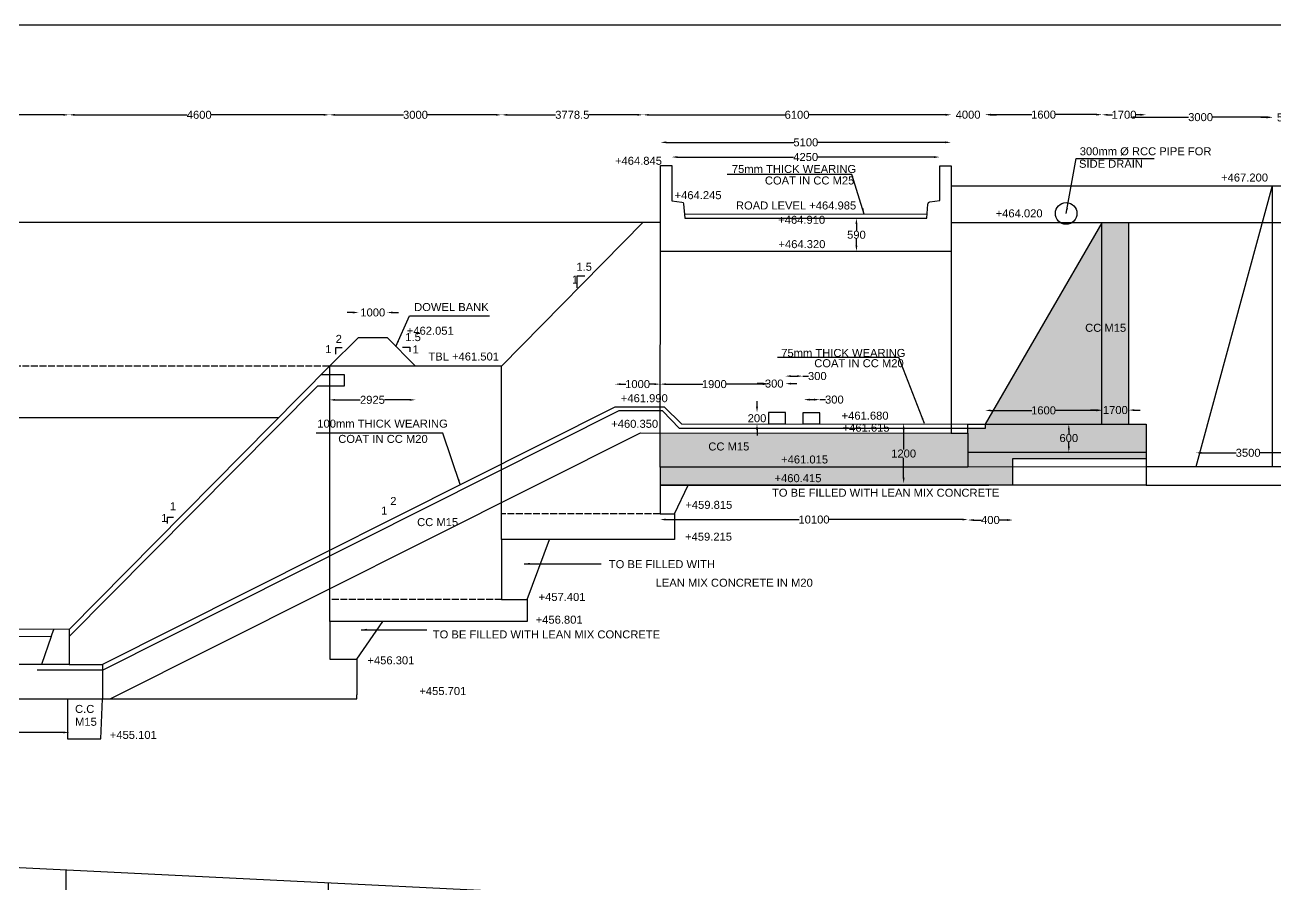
# Model space of a CAD drawing. Header units: inches. Extents: x 43882 to 50635, y 3 to 4549.
# Drawn here: x 46098 to 48285, y 3009 to 4513 of the extents above; entities that cross this region are included whole.
import ezdxf

# ---------------------------------------------------------------- set-up
doc = ezdxf.new("R2010")
doc.units = ezdxf.units.IN
doc.header["$MEASUREMENT"] = 0
doc.linetypes.add('ACAD_ISO02W100', pattern=[15, 12, -3])
for name, color, linetype in [('DIMENSIONS', 255, 'Continuous'), ('REF', 7, 'Continuous'), ('TEXT', 1, 'Continuous')]:
    doc.layers.add(name, color=color, linetype=linetype)
doc.styles.get("Standard").update_dxf_attribs({"font": 'arial.ttf', "height": 14})
doc.dimstyles.get("Standard").update_dxf_attribs({"dimtxt": 14, "dimasz": 10, "dimexe": 0.18, "dimexo": 0.0625, "dimgap": 0.09, "dimtad": 0, "dimtih": 1, "dimtoh": 1, "dimdec": 4, "dimzin": 0, "dimdsep": 46, "dimtxsty": 'Standard', "dimcen": 0.09, "dimse1": 1, "dimse2": 1, "dimadec": 0, "dimazin": 0, "dimtfac": 1, "dimtdec": 4, "dimtofl": 0, "dimtmove": 0, "dimatfit": 3, "dimfxl": 1, "dimtolj": 1, "dimtzin": 0, "dimarcsym": 0})
pattern_1 = [(50, (0, 0), (17.9315046, -1.5688034), [1.875, -20.625]), (355, (0, 0), (-3.468783, 18.804803), [1.5, -16.5]), (100.4514, (1.494, -0.13), (14.4627345, 17.2359886), [1.593505, -17.528553]), (46.1842, (0, 5), (26.681026, -4.137975), [2.8125, -30.9375]), (96.6356, (2.223, 4.655), (23.366568, 24.352947), [2.390257, -26.292825]), (351.1842, (0, 5), (23.366549, 24.352965), [2.25, -24.75]), (21, (2.5, 3.75), (14.9226763, -10.0654723), [1.875, -20.625]), (326, (2.5, 3.75), (6.082883, 18.128751), [1.5, -16.5]), (71.4514, (3.744, 2.911), (21.005566, 8.0632624), [1.593505, -17.528553]), (37.5, (0, 0), (0.3039964, 8.32234635), [0, -16.3, 0, -16.75, 0, -16.5625]), (7.5, (0, 0), (6.5767384, 9.8602928), [0, -9.55, 0, -15.925, 0, -6.3125]), (327.5, (-5.575, 0), (13.3455609, -0.5638718), [0, -6.25, 0, -19.5, 0, -25.875]), (317.5, (-8.075, 0), (14.5796542, 2.5026246), [0, -8.125, 0, -12.95, 0, -18.375])]

# ---------------------------------------------------------------- blocks, each defined once
blk = doc.blocks.new('*D99')
at = {"layer": 'Defpoints', "color": 0, "transparency": 16777216}
for p in [(46175.2, 4355.5), (44726.9, 3456.9), (46175.2, 3424.2)]:
    blk.add_point(p, dxfattribs=at)
at = {"layer": 'DIMENSIONS', "color": 0, "lineweight": -2, "transparency": 16777216}
for p, q in [((44736.9, 4355.5), (45425.3, 4355.5)), ((46165.2, 4355.5), (45476.8, 4355.5))]:
    blk.add_line(p, q, dxfattribs=at)
at = {"layer": 'DIMENSIONS', "color": 0, "transparency": 16777216}
for points in [[(44736.9, 4357.1), (44736.9, 4353.8), (44726.9, 4355.5)], [(46165.2, 4357.1), (46165.2, 4353.8), (46175.2, 4355.5)]]:
    blk.add_solid(points, dxfattribs=at)
at = {"layer": 'DIMENSIONS', "color": 0, "transparency": 16777216, "insert": (45451.1, 4355.5), "char_height": 14, "attachment_point": 5}
blk.add_mtext('\\A1;15000', dxfattribs=at)
blk = doc.blocks.new('*D100')
at = {"layer": 'Defpoints', "color": 0, "transparency": 16777216}
for p in [(46630.7, 4355.5), (46630.7, 3915.7), (46175.2, 3454.8)]:
    blk.add_point(p, dxfattribs=at)
at = {"layer": 'DIMENSIONS', "color": 0, "lineweight": -2, "transparency": 16777216}
for p, q in [((46185.2, 4355.5), (46381.7, 4355.5)), ((46620.7, 4355.5), (46424.2, 4355.5))]:
    blk.add_line(p, q, dxfattribs=at)
at = {"layer": 'DIMENSIONS', "color": 0, "transparency": 16777216}
for points in [[(46185.2, 4357.1), (46185.2, 4353.8), (46175.2, 4355.5)], [(46620.7, 4357.1), (46620.7, 4353.8), (46630.7, 4355.5)]]:
    blk.add_solid(points, dxfattribs=at)
at = {"layer": 'DIMENSIONS', "color": 0, "transparency": 16777216, "insert": (46403, 4355.5), "char_height": 14, "attachment_point": 5}
blk.add_mtext('\\A1;4600', dxfattribs=at)
blk = doc.blocks.new('*D101')
at = {"layer": 'Defpoints', "color": 0, "transparency": 16777216}
for p in [(46931.9, 4355.5), (46630.7, 3915.7), (46931.9, 3915.7)]:
    blk.add_point(p, dxfattribs=at)
at = {"layer": 'DIMENSIONS', "color": 0, "lineweight": -2, "transparency": 16777216}
for p, q in [((46640.7, 4355.5), (46760.3, 4355.5)), ((46921.9, 4355.5), (46802.3, 4355.5))]:
    blk.add_line(p, q, dxfattribs=at)
at = {"layer": 'DIMENSIONS', "color": 0, "transparency": 16777216}
for points in [[(46640.7, 4357.1), (46640.7, 4353.8), (46630.7, 4355.5)], [(46921.9, 4357.1), (46921.9, 4353.8), (46931.9, 4355.5)]]:
    blk.add_solid(points, dxfattribs=at)
at = {"layer": 'DIMENSIONS', "color": 0, "transparency": 16777216, "insert": (46781.3, 4355.5), "char_height": 14, "attachment_point": 5}
blk.add_mtext('\\A1;3000', dxfattribs=at)
blk = doc.blocks.new('*D102')
at = {"layer": 'Defpoints', "color": 0, "transparency": 16777216}
for p in [(47179.3, 4355.5), (47179.3, 4167.6), (46931.9, 3915.7)]:
    blk.add_point(p, dxfattribs=at)
at = {"layer": 'DIMENSIONS', "color": 0, "lineweight": -2, "transparency": 16777216}
for p, q in [((46941.9, 4355.5), (47026.4, 4355.5)), ((47169.3, 4355.5), (47084.8, 4355.5))]:
    blk.add_line(p, q, dxfattribs=at)
at = {"layer": 'DIMENSIONS', "color": 0, "transparency": 16777216}
for points in [[(46941.9, 4357.1), (46941.9, 4353.8), (46931.9, 4355.5)], [(47169.3, 4357.1), (47169.3, 4353.8), (47179.3, 4355.5)]]:
    blk.add_solid(points, dxfattribs=at)
at = {"layer": 'DIMENSIONS', "color": 0, "transparency": 16777216, "insert": (47055.6, 4355.5), "char_height": 14, "attachment_point": 5}
blk.add_mtext('\\A1;3778.5', dxfattribs=at)
blk = doc.blocks.new('*D103')
at = {"layer": 'Defpoints', "color": 0, "transparency": 16777216}
for p in [(47718.1, 4355.5), (47179.3, 4167.6), (47718.1, 4167.6)]:
    blk.add_point(p, dxfattribs=at)
at = {"layer": 'DIMENSIONS', "color": 0, "lineweight": -2, "transparency": 16777216}
for p, q in [((47189.3, 4355.5), (47427.7, 4355.5)), ((47708.1, 4355.5), (47469.7, 4355.5))]:
    blk.add_line(p, q, dxfattribs=at)
at = {"layer": 'DIMENSIONS', "color": 0, "transparency": 16777216}
for points in [[(47189.3, 4357.1), (47189.3, 4353.8), (47179.3, 4355.5)], [(47708.1, 4357.1), (47708.1, 4353.8), (47718.1, 4355.5)]]:
    blk.add_solid(points, dxfattribs=at)
at = {"layer": 'DIMENSIONS', "color": 0, "transparency": 16777216, "insert": (47448.7, 4355.5), "char_height": 14, "attachment_point": 5}
blk.add_mtext('\\A1;6100', dxfattribs=at)
blk = doc.blocks.new('*D104')
at = {"layer": 'Defpoints', "color": 0, "transparency": 16777216}
for p in [(47718.1, 4307.3), (47210, 4267.1), (47718.1, 4252.2)]:
    blk.add_point(p, dxfattribs=at)
at = {"layer": 'DIMENSIONS', "color": 0, "lineweight": -2, "transparency": 16777216}
for p, q in [((47220, 4307.3), (47443.1, 4307.3)), ((47708.1, 4307.3), (47485, 4307.3))]:
    blk.add_line(p, q, dxfattribs=at)
at = {"layer": 'DIMENSIONS', "color": 0, "transparency": 16777216}
for points in [[(47220, 4309), (47220, 4305.7), (47210, 4307.3)], [(47708.1, 4309), (47708.1, 4305.7), (47718.1, 4307.3)]]:
    blk.add_solid(points, dxfattribs=at)
at = {"layer": 'DIMENSIONS', "color": 0, "transparency": 16777216, "insert": (47464.1, 4307.3), "char_height": 14, "attachment_point": 5}
blk.add_mtext('\\A1;5100', dxfattribs=at)
blk = doc.blocks.new('*D105')
at = {"layer": 'Defpoints', "color": 0, "transparency": 16777216}
for p in [(47698.3, 4281.6), (47229.5, 4236), (47698.3, 4235.8)]:
    blk.add_point(p, dxfattribs=at)
at = {"layer": 'DIMENSIONS', "color": 0, "lineweight": -2, "transparency": 16777216}
for p, q in [((47239.5, 4281.6), (47442.6, 4281.6)), ((47688.3, 4281.6), (47485.1, 4281.6))]:
    blk.add_line(p, q, dxfattribs=at)
at = {"layer": 'DIMENSIONS', "color": 0, "transparency": 16777216}
for points in [[(47239.5, 4283.3), (47239.5, 4279.9), (47229.5, 4281.6)], [(47688.3, 4283.3), (47688.3, 4279.9), (47698.3, 4281.6)]]:
    blk.add_solid(points, dxfattribs=at)
at = {"layer": 'DIMENSIONS', "color": 0, "transparency": 16777216, "insert": (47463.9, 4281.6), "char_height": 14, "attachment_point": 5}
blk.add_mtext('\\A1;4250', dxfattribs=at)
blk = doc.blocks.new('*D106')
at = {"layer": 'Defpoints', "color": 0, "transparency": 16777216}
for p in [(47209.3, 3884.2), (47130.3, 3844.7), (47209.3, 3844.5)]:
    blk.add_point(p, dxfattribs=at)
at = {"layer": 'DIMENSIONS', "color": 0, "lineweight": -2, "transparency": 16777216}
for p, q in [((47140.3, 3884.2), (47149.5, 3884.2)), ((47199.3, 3884.2), (47190.1, 3884.2))]:
    blk.add_line(p, q, dxfattribs=at)
at = {"layer": 'DIMENSIONS', "color": 0, "transparency": 16777216}
for points in [[(47140.3, 3885.8), (47140.3, 3882.5), (47130.3, 3884.2)], [(47199.3, 3885.8), (47199.3, 3882.5), (47209.3, 3884.2)]]:
    blk.add_solid(points, dxfattribs=at)
at = {"layer": 'DIMENSIONS', "color": 0, "transparency": 16777216, "insert": (47169.8, 3884.2), "char_height": 14, "attachment_point": 5}
blk.add_mtext('\\A1;1000', dxfattribs=at)
blk = doc.blocks.new('*D107')
at = {"layer": 'Defpoints', "color": 0, "transparency": 16777216}
for p in [(47398.8, 3884.2), (47209.3, 3844.7), (47398.8, 3834.6)]:
    blk.add_point(p, dxfattribs=at)
at = {"layer": 'DIMENSIONS', "color": 0, "lineweight": -2, "transparency": 16777216}
for p, q in [((47219.3, 3884.2), (47283.7, 3884.2)), ((47388.8, 3884.2), (47324.3, 3884.2))]:
    blk.add_line(p, q, dxfattribs=at)
at = {"layer": 'DIMENSIONS', "color": 0, "transparency": 16777216}
for points in [[(47219.3, 3885.8), (47219.3, 3882.5), (47209.3, 3884.2)], [(47388.8, 3885.8), (47388.8, 3882.5), (47398.8, 3884.2)]]:
    blk.add_solid(points, dxfattribs=at)
at = {"layer": 'DIMENSIONS', "color": 0, "transparency": 16777216, "insert": (47304, 3884.2), "char_height": 14, "attachment_point": 5}
blk.add_mtext('\\A1;1900', dxfattribs=at)
blk = doc.blocks.new('*D108')
at = {"layer": 'Defpoints', "color": 0, "transparency": 16777216}
for p in [(47428.2, 3885.1), (47398.8, 3834.6), (47428.2, 3834.6)]:
    blk.add_point(p, dxfattribs=at)
at = {"layer": 'DIMENSIONS', "color": 0, "lineweight": -2, "transparency": 16777216}
for p, q in [((47388.8, 3885.1), (47378.8, 3885.1)), ((47438.2, 3885.1), (47448.2, 3885.1))]:
    blk.add_line(p, q, dxfattribs=at)
at = {"layer": 'DIMENSIONS', "color": 0, "transparency": 16777216}
for points in [[(47388.8, 3886.7), (47388.8, 3883.4), (47398.8, 3885.1)], [(47438.2, 3886.7), (47438.2, 3883.4), (47428.2, 3885.1)]]:
    blk.add_solid(points, dxfattribs=at)
at = {"layer": 'DIMENSIONS', "color": 0, "transparency": 16777216, "insert": (47408.8, 3885.1), "char_height": 14, "attachment_point": 5}
blk.add_mtext('\\A1;300', dxfattribs=at)
blk = doc.blocks.new('*D109')
at = {"layer": 'Defpoints', "color": 0, "transparency": 16777216}
for p in [(47458.7, 3898.3), (47428.2, 3834.6), (47458.7, 3834.6)]:
    blk.add_point(p, dxfattribs=at)
at = {"layer": 'DIMENSIONS', "color": 0, "lineweight": -2, "transparency": 16777216}
for p, q in [((47438.2, 3898.3), (47448.7, 3898.3)), ((47458.7, 3898.3), (47468.7, 3898.3))]:
    blk.add_line(p, q, dxfattribs=at)
at = {"layer": 'DIMENSIONS', "color": 0, "transparency": 16777216}
for points in [[(47438.2, 3899.9), (47438.2, 3896.6), (47428.2, 3898.3)], [(47448.7, 3899.9), (47448.7, 3896.6), (47458.7, 3898.3)]]:
    blk.add_solid(points, dxfattribs=at)
at = {"layer": 'DIMENSIONS', "color": 0, "transparency": 16777216, "insert": (47484.2, 3898.3), "char_height": 14, "attachment_point": 5}
blk.add_mtext('\\A1;300', dxfattribs=at)
blk = doc.blocks.new('*D110')
at = {"layer": 'Defpoints', "color": 0, "transparency": 16777216}
for p in [(47488.5, 3857.1), (47460.7, 3834.3), (47488.5, 3834.3)]:
    blk.add_point(p, dxfattribs=at)
at = {"layer": 'DIMENSIONS', "color": 0, "lineweight": -2, "transparency": 16777216}
for p, q in [((47470.7, 3857.1), (47478.5, 3857.1)), ((47488.5, 3857.1), (47498.5, 3857.1))]:
    blk.add_line(p, q, dxfattribs=at)
at = {"layer": 'DIMENSIONS', "color": 0, "transparency": 16777216}
for points in [[(47470.7, 3858.8), (47470.7, 3855.4), (47460.7, 3857.1)], [(47478.5, 3858.8), (47478.5, 3855.4), (47488.5, 3857.1)]]:
    blk.add_solid(points, dxfattribs=at)
at = {"layer": 'DIMENSIONS', "color": 0, "transparency": 16777216, "insert": (47514, 3857.1), "char_height": 14, "attachment_point": 5}
blk.add_mtext('\\A1;300', dxfattribs=at)
blk = doc.blocks.new('*D111')
at = {"layer": 'Defpoints', "color": 0, "transparency": 16777216}
for p in [(47408.5, 3834.6), (47378.7, 3814.5), (47408.5, 3814.5)]:
    blk.add_point(p, dxfattribs=at)
at = {"layer": 'DIMENSIONS', "color": 0, "lineweight": -2, "transparency": 16777216}
for p, q in [((47378.7, 3844.6), (47378.7, 3854.6)), ((47378.7, 3804.5), (47378.7, 3794.5))]:
    blk.add_line(p, q, dxfattribs=at)
at = {"layer": 'DIMENSIONS', "color": 0, "transparency": 16777216}
for points in [[(47377, 3844.6), (47380.4, 3844.6), (47378.7, 3834.6)], [(47377, 3804.5), (47380.4, 3804.5), (47378.7, 3814.5)]]:
    blk.add_solid(points, dxfattribs=at)
at = {"layer": 'DIMENSIONS', "color": 0, "transparency": 16777216, "insert": (47378.7, 3824.5), "char_height": 14, "attachment_point": 5}
blk.add_mtext('\\A1;200', dxfattribs=at)
blk = doc.blocks.new('*D112')
at = {"layer": 'Defpoints', "color": 0, "transparency": 16777216}
for p in [(47924.1, 3814.3), (47924.1, 3765.3), (47924.1, 3765.3)]:
    blk.add_point(p, dxfattribs=at)
at = {"layer": 'DIMENSIONS', "color": 0, "lineweight": -2, "transparency": 16777216}
for p, q in [((47924.1, 3804.3), (47924.1, 3797)), ((47924.1, 3775.3), (47924.1, 3782.5))]:
    blk.add_line(p, q, dxfattribs=at)
at = {"layer": 'DIMENSIONS', "color": 0, "transparency": 16777216}
for points in [[(47922.4, 3804.3), (47925.8, 3804.3), (47924.1, 3814.3)], [(47922.4, 3775.3), (47925.8, 3775.3), (47924.1, 3765.3)]]:
    blk.add_solid(points, dxfattribs=at)
at = {"layer": 'DIMENSIONS', "color": 0, "transparency": 16777216, "insert": (47924.1, 3789.8), "char_height": 14, "attachment_point": 5}
blk.add_mtext('\\A1;600', dxfattribs=at)
blk = doc.blocks.new('*D113')
at = {"layer": 'Defpoints', "color": 0, "transparency": 16777216}
for p in [(47982.1, 3838.2), (47777.7, 3814.3), (47982.1, 3814.3)]:
    blk.add_point(p, dxfattribs=at)
at = {"layer": 'DIMENSIONS', "color": 0, "lineweight": -2, "transparency": 16777216}
for p, q in [((47787.7, 3838.2), (47859.6, 3838.2)), ((47972.1, 3838.2), (47900.2, 3838.2))]:
    blk.add_line(p, q, dxfattribs=at)
at = {"layer": 'DIMENSIONS', "color": 0, "transparency": 16777216}
for points in [[(47787.7, 3839.9), (47787.7, 3836.6), (47777.7, 3838.2)], [(47972.1, 3839.9), (47972.1, 3836.6), (47982.1, 3838.2)]]:
    blk.add_solid(points, dxfattribs=at)
at = {"layer": 'DIMENSIONS', "color": 0, "transparency": 16777216, "insert": (47879.9, 3838.2), "char_height": 14, "attachment_point": 5}
blk.add_mtext('\\A1;1600', dxfattribs=at)
blk = doc.blocks.new('*D114')
at = {"layer": 'Defpoints', "color": 0, "transparency": 16777216}
for p in [(48029, 3838.8), (47982.1, 3814.3), (48029, 3814.3)]:
    blk.add_point(p, dxfattribs=at)
at = {"layer": 'DIMENSIONS', "color": 0, "lineweight": -2, "transparency": 16777216}
for p, q in [((47972.1, 3838.8), (47962.1, 3838.8)), ((48039, 3838.8), (48049, 3838.8))]:
    blk.add_line(p, q, dxfattribs=at)
at = {"layer": 'DIMENSIONS', "color": 0, "transparency": 16777216}
for points in [[(47972.1, 3840.4), (47972.1, 3837.1), (47982.1, 3838.8)], [(48039, 3840.4), (48039, 3837.1), (48029, 3838.8)]]:
    blk.add_solid(points, dxfattribs=at)
at = {"layer": 'DIMENSIONS', "color": 0, "transparency": 16777216, "insert": (48005.5, 3838.8), "char_height": 14, "attachment_point": 5}
blk.add_mtext('\\A1;1700', dxfattribs=at)
blk = doc.blocks.new('*D115')
at = {"layer": 'Defpoints', "color": 0, "transparency": 16777216}
for p in [(48328.9, 3764), (48146.6, 3739.6), (48328.9, 3739.6)]:
    blk.add_point(p, dxfattribs=at)
at = {"layer": 'DIMENSIONS', "color": 0, "lineweight": -2, "transparency": 16777216}
for p, q in [((48156.6, 3764), (48216.8, 3764)), ((48318.9, 3764), (48258.7, 3764))]:
    blk.add_line(p, q, dxfattribs=at)
at = {"layer": 'DIMENSIONS', "color": 0, "transparency": 16777216}
for points in [[(48156.6, 3765.7), (48156.6, 3762.3), (48146.6, 3764)], [(48318.9, 3765.7), (48318.9, 3762.3), (48328.9, 3764)]]:
    blk.add_solid(points, dxfattribs=at)
at = {"layer": 'DIMENSIONS', "color": 0, "transparency": 16777216, "insert": (48237.8, 3764), "char_height": 14, "attachment_point": 5}
blk.add_mtext('\\A1;3500', dxfattribs=at)
blk = doc.blocks.new('*D118')
at = {"layer": 'Defpoints', "color": 0, "transparency": 16777216}
for p in [(48279.9, 4350.9), (48279.9, 4231.4), (48328.9, 4231.4)]:
    blk.add_point(p, dxfattribs=at)
at = {"layer": 'DIMENSIONS', "color": 0, "lineweight": -2, "transparency": 16777216}
for p, q in [((48269.9, 4350.9), (48259.9, 4350.9)), ((48338.9, 4350.9), (48348.9, 4350.9))]:
    blk.add_line(p, q, dxfattribs=at)
at = {"layer": 'DIMENSIONS', "color": 0, "transparency": 16777216}
for points in [[(48269.9, 4352.6), (48269.9, 4349.3), (48279.9, 4350.9)], [(48338.9, 4352.6), (48338.9, 4349.3), (48328.9, 4350.9)]]:
    blk.add_solid(points, dxfattribs=at)
at = {"layer": 'DIMENSIONS', "color": 0, "transparency": 16777216, "insert": (48304.4, 4350.9), "char_height": 14, "attachment_point": 5}
blk.add_mtext('\\A1;500', dxfattribs=at)
blk = doc.blocks.new('*D119')
at = {"layer": 'Defpoints', "color": 0, "transparency": 16777216}
for p in [(47777.7, 4355.7), (47718.1, 3814.3), (47777.7, 3814.3)]:
    blk.add_point(p, dxfattribs=at)
at = {"layer": 'DIMENSIONS', "color": 0, "lineweight": -2, "transparency": 16777216}
for p, q in [((47708.1, 4355.7), (47698.1, 4355.7)), ((47787.7, 4355.7), (47797.7, 4355.7))]:
    blk.add_line(p, q, dxfattribs=at)
at = {"layer": 'DIMENSIONS', "color": 0, "transparency": 16777216}
for points in [[(47708.1, 4357.4), (47708.1, 4354.1), (47718.1, 4355.7)], [(47787.7, 4357.4), (47787.7, 4354.1), (47777.7, 4355.7)]]:
    blk.add_solid(points, dxfattribs=at)
at = {"layer": 'DIMENSIONS', "color": 0, "transparency": 16777216, "insert": (47747.9, 4355.7), "char_height": 14, "attachment_point": 5}
blk.add_mtext('\\A1;4000', dxfattribs=at)
blk = doc.blocks.new('*D120')
at = {"layer": 'Defpoints', "color": 0, "transparency": 16777216}
for p in [(47982.1, 4355.8), (47777.7, 3814.3), (47982.1, 3814.3)]:
    blk.add_point(p, dxfattribs=at)
at = {"layer": 'DIMENSIONS', "color": 0, "lineweight": -2, "transparency": 16777216}
for p, q in [((47787.7, 4355.8), (47859.6, 4355.8)), ((47972.1, 4355.8), (47900.2, 4355.8))]:
    blk.add_line(p, q, dxfattribs=at)
at = {"layer": 'DIMENSIONS', "color": 0, "transparency": 16777216}
for points in [[(47787.7, 4357.5), (47787.7, 4354.1), (47777.7, 4355.8)], [(47972.1, 4357.5), (47972.1, 4354.1), (47982.1, 4355.8)]]:
    blk.add_solid(points, dxfattribs=at)
at = {"layer": 'DIMENSIONS', "color": 0, "transparency": 16777216, "insert": (47879.9, 4355.8), "char_height": 14, "attachment_point": 5}
blk.add_mtext('\\A1;1600', dxfattribs=at)
blk = doc.blocks.new('*D121')
at = {"layer": 'Defpoints', "color": 0, "transparency": 16777216}
for p in [(48059.3, 4355.6), (47982.1, 3814.3), (48059.3, 3814.3)]:
    blk.add_point(p, dxfattribs=at)
at = {"layer": 'DIMENSIONS', "color": 0, "lineweight": -2, "transparency": 16777216}
for p, q in [((47992.1, 4355.6), (48000.4, 4355.6)), ((48049.3, 4355.6), (48041, 4355.6))]:
    blk.add_line(p, q, dxfattribs=at)
at = {"layer": 'DIMENSIONS', "color": 0, "transparency": 16777216}
for points in [[(47992.1, 4357.3), (47992.1, 4354), (47982.1, 4355.6)], [(48049.3, 4357.3), (48049.3, 4354), (48059.3, 4355.6)]]:
    blk.add_solid(points, dxfattribs=at)
at = {"layer": 'DIMENSIONS', "color": 0, "transparency": 16777216, "insert": (48020.7, 4355.6), "char_height": 14, "attachment_point": 5}
blk.add_mtext('\\A1;1700', dxfattribs=at)
blk = doc.blocks.new('*D122')
at = {"layer": 'Defpoints', "color": 0, "transparency": 16777216}
for p in [(48279.9, 4351.4), (48029.4, 3814.3), (48279.9, 3739.6)]:
    blk.add_point(p, dxfattribs=at)
at = {"layer": 'DIMENSIONS', "color": 0, "lineweight": -2, "transparency": 16777216}
for p, q in [((48039.4, 4351.4), (48133.6, 4351.4)), ((48269.9, 4351.4), (48175.6, 4351.4))]:
    blk.add_line(p, q, dxfattribs=at)
at = {"layer": 'DIMENSIONS', "color": 0, "transparency": 16777216}
for points in [[(48039.4, 4353.1), (48039.4, 4349.8), (48029.4, 4351.4)], [(48269.9, 4353.1), (48269.9, 4349.8), (48279.9, 4351.4)]]:
    blk.add_solid(points, dxfattribs=at)
at = {"layer": 'DIMENSIONS', "color": 0, "transparency": 16777216, "insert": (48154.6, 4351.4), "char_height": 14, "attachment_point": 5}
blk.add_mtext('\\A1;3000', dxfattribs=at)
blk = doc.blocks.new('*D124')
at = {"layer": 'Defpoints', "color": 0, "transparency": 16777216}
for p in [(47640.5, 3815.2), (47635.2, 3710.3), (47640.5, 3710.3)]:
    blk.add_point(p, dxfattribs=at)
at = {"layer": 'DIMENSIONS', "color": 0, "lineweight": -2, "transparency": 16777216}
for p, q in [((47635.2, 3805.2), (47635.2, 3770)), ((47635.2, 3720.3), (47635.2, 3755.5))]:
    blk.add_line(p, q, dxfattribs=at)
at = {"layer": 'DIMENSIONS', "color": 0, "transparency": 16777216}
for points in [[(47633.5, 3805.2), (47636.9, 3805.2), (47635.2, 3815.2)], [(47633.5, 3720.3), (47636.9, 3720.3), (47635.2, 3710.3)]]:
    blk.add_solid(points, dxfattribs=at)
at = {"layer": 'DIMENSIONS', "color": 0, "transparency": 16777216, "insert": (47635.2, 3762.7), "char_height": 14, "attachment_point": 5}
blk.add_mtext('\\A1;1200', dxfattribs=at)
blk = doc.blocks.new('*D125')
at = {"layer": 'Defpoints', "color": 0, "transparency": 16777216}
for p in [(47209.2, 3799.1), (47747.6, 3787.2), (47747.6, 3647.2)]:
    blk.add_point(p, dxfattribs=at)
at = {"layer": 'DIMENSIONS', "color": 0, "lineweight": -2, "transparency": 16777216}
for p, q in [((47219.2, 3647.2), (47452.7, 3647.2)), ((47737.6, 3647.2), (47504.2, 3647.2))]:
    blk.add_line(p, q, dxfattribs=at)
at = {"layer": 'DIMENSIONS', "color": 0, "transparency": 16777216}
for points in [[(47219.2, 3648.9), (47219.2, 3645.6), (47209.2, 3647.2)], [(47737.6, 3648.9), (47737.6, 3645.6), (47747.6, 3647.2)]]:
    blk.add_solid(points, dxfattribs=at)
at = {"layer": 'DIMENSIONS', "color": 0, "transparency": 16777216, "insert": (47478.4, 3647.2), "char_height": 14, "attachment_point": 5}
blk.add_mtext('\\A1;10100', dxfattribs=at)
blk = doc.blocks.new('*D126')
at = {"layer": 'Defpoints', "color": 0, "transparency": 16777216}
for p in [(47747.6, 3738.7), (47826.4, 3738.9), (47826.4, 3646.4)]:
    blk.add_point(p, dxfattribs=at)
at = {"layer": 'DIMENSIONS', "color": 0, "lineweight": -2, "transparency": 16777216}
for p, q in [((47757.6, 3646.4), (47771.2, 3646.4)), ((47816.4, 3646.4), (47802.8, 3646.4))]:
    blk.add_line(p, q, dxfattribs=at)
at = {"layer": 'DIMENSIONS', "color": 0, "transparency": 16777216}
for points in [[(47757.6, 3648.1), (47757.6, 3644.7), (47747.6, 3646.4)], [(47816.4, 3648.1), (47816.4, 3644.7), (47826.4, 3646.4)]]:
    blk.add_solid(points, dxfattribs=at)
at = {"layer": 'DIMENSIONS', "color": 0, "transparency": 16777216, "insert": (47787, 3646.4), "char_height": 14, "attachment_point": 5}
blk.add_mtext('\\A1;400', dxfattribs=at)
blk = doc.blocks.new('*D127')
at = {"layer": 'Defpoints', "color": 0, "transparency": 16777216}
for p in [(46630.7, 3915.7), (46781.3, 3915.7), (46781.3, 3856.7)]:
    blk.add_point(p, dxfattribs=at)
at = {"layer": 'DIMENSIONS', "color": 0, "lineweight": -2, "transparency": 16777216}
for p, q in [((46640.7, 3856.7), (46684.8, 3856.7)), ((46771.3, 3856.7), (46727.2, 3856.7))]:
    blk.add_line(p, q, dxfattribs=at)
at = {"layer": 'DIMENSIONS', "color": 0, "transparency": 16777216}
for points in [[(46640.7, 3858.3), (46640.7, 3855), (46630.7, 3856.7)], [(46771.3, 3858.3), (46771.3, 3855), (46781.3, 3856.7)]]:
    blk.add_solid(points, dxfattribs=at)
at = {"layer": 'DIMENSIONS', "color": 0, "transparency": 16777216, "insert": (46706, 3856.7), "char_height": 14, "attachment_point": 5}
blk.add_mtext('\\A1;2925', dxfattribs=at)
blk = doc.blocks.new('*D128')
at = {"layer": 'Defpoints', "color": 0, "transparency": 16777216}
for p in [(46731.5, 4009.6), (46681.7, 3965.8), (46731.5, 3965.8)]:
    blk.add_point(p, dxfattribs=at)
at = {"layer": 'DIMENSIONS', "color": 0, "lineweight": -2, "transparency": 16777216}
for p, q in [((46671.7, 4009.6), (46661.7, 4009.6)), ((46741.5, 4009.6), (46751.5, 4009.6))]:
    blk.add_line(p, q, dxfattribs=at)
at = {"layer": 'DIMENSIONS', "color": 0, "transparency": 16777216}
for points in [[(46671.7, 4011.3), (46671.7, 4007.9), (46681.7, 4009.6)], [(46741.5, 4011.3), (46741.5, 4007.9), (46731.5, 4009.6)]]:
    blk.add_solid(points, dxfattribs=at)
at = {"layer": 'DIMENSIONS', "color": 0, "transparency": 16777216, "insert": (46706.6, 4009.6), "char_height": 14, "attachment_point": 5}
blk.add_mtext('\\A1;1000', dxfattribs=at)
blk = doc.blocks.new('*D133')
at = {"layer": 'Defpoints', "color": 0, "transparency": 16777216}
for p in [(46175.2, 3393.7), (44727.7, 3275.1), (46175.2, 3274.6)]:
    blk.add_point(p, dxfattribs=at)
at = {"layer": 'DIMENSIONS', "color": 0, "lineweight": -2, "transparency": 16777216}
for p, q in [((44737.7, 3274.6), (45425.7, 3274.6)), ((46165.2, 3274.6), (45477.2, 3274.6))]:
    blk.add_line(p, q, dxfattribs=at)
at = {"layer": 'DIMENSIONS', "color": 0, "transparency": 16777216}
for points in [[(44737.7, 3276.3), (44737.7, 3273), (44727.7, 3274.6)], [(46165.2, 3276.3), (46165.2, 3273), (46175.2, 3274.6)]]:
    blk.add_solid(points, dxfattribs=at)
at = {"layer": 'DIMENSIONS', "color": 0, "transparency": 16777216, "insert": (45451.5, 3274.6), "char_height": 14, "attachment_point": 5}
blk.add_mtext('\\A1;15000', dxfattribs=at)
blk = doc.blocks.new('*D141')
at = {"layer": 'Defpoints', "color": 0, "transparency": 16777216}
for p in [(47548.1, 4174.5), (47552.6, 4116.7), (47552.6, 4116.7)]:
    blk.add_point(p, dxfattribs=at)
at = {"layer": 'DIMENSIONS', "color": 0, "lineweight": -2, "transparency": 16777216}
for p, q in [((47552.6, 4164.5), (47552.6, 4152.8)), ((47552.6, 4126.7), (47552.6, 4138.4))]:
    blk.add_line(p, q, dxfattribs=at)
at = {"layer": 'DIMENSIONS', "color": 0, "transparency": 16777216}
for points in [[(47550.9, 4164.5), (47554.3, 4164.5), (47552.6, 4174.5)], [(47550.9, 4126.7), (47554.3, 4126.7), (47552.6, 4116.7)]]:
    blk.add_solid(points, dxfattribs=at)
at = {"layer": 'DIMENSIONS', "color": 0, "transparency": 16777216, "insert": (47552.6, 4145.6), "char_height": 14, "attachment_point": 5}
blk.add_mtext('\\A1;590', dxfattribs=at)

msp = doc.modelspace()

# ---------------------------------------------------------------- hatches: boundary and pattern name
at = {"layer": 'DIMENSIONS'}
h = msp.add_hatch(dxfattribs=at)
h.set_pattern_fill('AR-CONC', color=0, scale=2.5, style=0)
h.set_pattern_definition(pattern_1)
h.paths.add_polyline_path([(47982.05545, 4166.68458), (47777.69935, 3814.29764), (47982.05545, 3814.29764)])
h.paths.add_polyline_path([(48029.35277, 4166.68458), (47982.05545, 4166.68458), (47982.05545, 3814.29764), (48029.35277, 3814.29764)])
h.paths.add_polyline_path([(47856.15571, 3848.87354), (47903.59909, 3848.87354), (47903.59909, 3827.57749), (47856.15571, 3827.57749)], flags=24)
h.paths.add_polyline_path([(47949.0595, 3971.93871), (48028.03153, 3971.93871), (48028.03153, 3993.66927), (47949.0595, 3993.66927)], flags=9)
h.paths.add_polyline_path([(47981.78205, 3849.40318), (48029.22543, 3849.40318), (48029.22543, 3828.10714), (47981.78205, 3828.10714)], flags=9)
h = msp.add_hatch(dxfattribs=at)
h.set_pattern_fill('AR-CONC', color=0, scale=2.5, style=0)
h.set_pattern_definition(pattern_1)
h.paths.add_polyline_path([(48059.27279, 3814.29764), (48029.35277, 3814.29764), (47777.69935, 3814.29764), (47777.69935, 3806.43347), (47747.64595, 3806.42244), (47747.64595, 3798.54724), (47747.64595, 3765.27054), (48059.27279, 3765.27054)])
h.paths.add_polyline_path([(47826.42422, 3754.24333), (48059.27279, 3754.24333), (48059.27279, 3765.27054), (47747.64595, 3765.27054), (47747.64595, 3738.72392), (47826.42422, 3738.93774)])
h.paths.add_polyline_path([(47826.42422, 3738.93774), (47747.64595, 3738.72392), (47209.07393, 3738.72392), (47209.07393, 3707.3956), (47826.42422, 3707.3956)])
h.paths.add_polyline_path([(47747.64595, 3765.27054), (47747.64595, 3798.54724), (47718.11018, 3798.54724), (47209.20491, 3799.12794), (47209.07393, 3738.72392), (47747.64595, 3738.72392)])
h.paths.add_polyline_path([(47405.73814, 3708.8619), (47495.00485, 3708.8619), (47495.00485, 3730.30596), (47405.73814, 3730.30596)], flags=24)
h.paths.add_polyline_path([(47289.95712, 3764.23565), (47368.92915, 3764.23565), (47368.92915, 3785.96621), (47289.95712, 3785.96621)], flags=24)
h.paths.add_polyline_path([(47417.2668, 3741.54724), (47506.53351, 3741.54724), (47506.53351, 3762.99131), (47417.2668, 3762.99131)], flags=24)

# ---------------------------------------------------------------- linework, layer by layer
at = {"color": 0}
msp.add_lwpolyline([(44405.97181, 4167.5527), (47210.0038, 4167.5527), (47210.0038, 4267.0932), (47229.48767, 4267.0932), (47229.48767, 4204.92246), (47247.21247, 4202.8853, -0.3559781748), (47250.35052, 4199.66449), (47252.26284, 4174.49362), (47675.77273, 4174.49362), (47677.49457, 4199.14954, -0.3440425035), (47681.16454, 4203.23039), (47698.2738, 4205.45161), (47698.2738, 4266.23895), (47718.11018, 4266.23895), (47718.11018, 3798.54724), (47747.64595, 3798.54724), (47747.64595, 3814.29764), (47777.69935, 3814.29764)], format="xyb", dxfattribs=at)
for points in [[(47718.11018, 4231.36288), (48587.1363, 4231.36288), (48638.13038, 4166.68458), (48965.89373, 4166.68458)], [(48328.9353, 4231.36288), (48328.9353, 3739.56975), (48059.27279, 3739.56975)], [(48279.87014, 4231.36288), (48146.58542, 3739.56975)], [(48279.87014, 4231.36288), (48279.87014, 3739.56975)], [(47251.677, 4182.20471), (47676.27563, 4181.69488)], [(47179.30867, 4167.5527), (46931.85734, 3915.70355), (46630.72772, 3915.70355), (46175.22448, 3454.75231), (44682.10461, 3456.9727), (44345.28731, 3791.78065)], [(47209.07393, 3738.72392), (47210.0038, 4167.5527)], [(48638.13038, 4166.68458), (47718.11018, 4166.68458)], [(47982.05545, 4166.68458), (47777.69935, 3814.29764), (47777.69935, 3806.43347), (47747.64595, 3806.42244)], [(47982.05545, 3814.29764), (47982.05545, 4166.68458)], [(48029.35277, 3814.29764), (48029.35277, 4166.68458)], [(46630.72772, 3915.70355), (46681.6842, 3965.75822), (46731.53126, 3965.75822), (46781.29253, 3915.70355)], [(46631.24807, 3468.85605), (46631.24807, 3915.70355)], [(46931.95827, 3612.4589), (46931.85734, 3915.70355)], [(46616.2845, 3901.08759), (46656.51388, 3901.08759), (46656.51388, 3880.74091), (46610.1479, 3880.74091), (46175.22448, 3442.46406)], [(47747.64595, 3806.42244), (47243.18029, 3806.42244), (47213.16583, 3837.2774), (47137.23863, 3837.2774), (46234.61614, 3383.86491), (46119.58386, 3383.86491)], [(46234.49468, 3333.38323), (46234.49468, 3394.06382), (47130.31611, 3844.72013), (47216.51627, 3844.72013), (47246.47671, 3814.60538), (47747.64595, 3814.29764)], [(46541.58178, 3825.49139), (44287.50706, 3825.49139)], [(48029.35277, 3814.29764), (48059.27279, 3814.29764), (48059.27279, 3707.3956), (47826.42422, 3707.3956), (47209.07393, 3707.3956), (47209.07393, 3657.37752)], [(47777.69935, 3814.29764), (48029.35277, 3814.29764)], [(46247.07691, 3333.38323), (47174.85857, 3799.16713), (47718.11018, 3798.54724)], [(47747.64595, 3798.54724), (47747.64595, 3738.72392), (47209.07393, 3738.72392), (47209.07393, 3707.3956)], [(44343.29201, 3779.50363), (44677.9096, 3446.49046), (46144.28392, 3442.8098), (46148.51553, 3454.79203)], [(47747.64595, 3765.27054), (48059.27279, 3765.27054)], [(48059.27279, 3739.56975), (47747.64595, 3738.72392)], [(47826.42422, 3707.3956), (47826.42422, 3754.24333), (48059.27279, 3754.24333)], [(48059.27279, 3707.3956), (48310.40138, 3707.3956), (48340.1968, 3618.43696), (48376.03324, 3618.43696), (48376.03324, 3739.56975), (48328.9353, 3739.56975)], [(47234.49661, 3657.37752), (47258.30668, 3707.3956)], [(47209.07393, 3657.37752), (47234.49661, 3657.37752)], [(47234.49661, 3657.37752), (47234.49661, 3612.4589)], [(47234.49661, 3612.4589), (46931.95827, 3612.4589), (46931.95827, 3507.39886), (46976.4894, 3507.39886), (46976.4894, 3468.85605), (46631.24807, 3468.85605), (46631.24807, 3403.02015), (46678.56937, 3403.02015), (46723.97949, 3468.85605)], [(46976.4894, 3507.39886), (47015.79545, 3612.4589)], [(46175.22448, 3454.75231), (46175.22448, 3393.65912), (46127.26381, 3393.65912)], [(46144.28392, 3442.8098), (46127.26381, 3393.65912), (46076.92497, 3393.65912), (46076.92497, 3333.38323), (46233.78957, 3333.38323)], [(46175.22448, 3393.65912), (46234.49468, 3393.65912)], [(46678.56937, 3403.02015), (46678.56937, 3340.43016)], [(46233.78957, 3333.38323), (46678.56937, 3333.38323), (46678.56937, 3340.43016)], [(44570.94543, 3113.8224), (45414.43133, 3071.00833), (45419.28011, 3057.30504), (45430.48964, 3084.86795), (45435.70339, 3070.33098), (47191.37518, 2984.1758)], [(46170.43062, 2328.25687), (46169.9938, 3034.29753)], [(46629.36889, 2622.11271), (46629.38941, 3011.75384)]]:
    msp.add_lwpolyline(points, dxfattribs=at)
for points in [[(47398.7648, 3814.51187), (47428.2493, 3814.51187), (47428.2493, 3834.58276), (47398.7648, 3834.58276)], [(47458.66448, 3814.47509), (47488.49226, 3814.47509), (47488.49226, 3834.27259), (47458.66448, 3834.27259)]]:
    msp.add_lwpolyline(points, close=True, dxfattribs=at)
at = {"layer": 'DIMENSIONS', "color": 0}
for points in [[(47209.89355, 4116.70593), (47718.11018, 4116.70593)], [(47064.0122, 4052.51052), (47064.0122, 4073.61038), (47077.59934, 4073.61038)], [(46652.80387, 3947.92432), (46641.34904, 3947.92432), (46641.34904, 3936.47899)], [(46758.73359, 3949.11092), (46771.64162, 3949.11092), (46771.64162, 3940.46839)], [(46357.90357, 3650.78426), (46347.21331, 3650.78426), (46347.21331, 3640.2819)], [(46172.41836, 3333.38323), (46172.41836, 3263.1991), (46230.6666, 3263.1991), (46233.78957, 3333.38323)]]:
    msp.add_lwpolyline(points, dxfattribs=at)
at = {"layer": 'DIMENSIONS', "color": 0, "linetype": 'ACAD_ISO02W100'}
for points in [[(46630.72772, 3915.70355), (44365.35615, 3915.26343)], [(47209.07393, 3657.37752), (46931.94335, 3657.28528)], [(46931.95827, 3507.39886), (46631.24807, 3507.39886)]]:
    msp.add_lwpolyline(points, dxfattribs=at)
at = {"layer": 'DIMENSIONS', "color": 0}
msp.add_circle((47919.45979, 4182.9707), 18.91902, dxfattribs=at)
at = {"layer": 'REF', "color": 0}
msp.add_lwpolyline([(50615.7682, 2.999), (43882.19578, 2.999), (43882.19578, 4512.73282), (50615.7682, 4512.73282)], close=True, dxfattribs=at)

# ---------------------------------------------------------------- texts
at = {"layer": 'DIMENSIONS', "color": 0}
for s, p in [('1.5', (47062.78617, 4082.62616)), ('1', (47055.05309, 4060.26817)), ('2', (46641.71063, 3956.4048)), ('1.5', (46763.50891, 3959.56078)), ('1', (46623.47572, 3938.44163)), ('1', (46776.21404, 3938.0001))]:
    msp.add_text(s, height=14, dxfattribs=at).set_placement(p)
at = {"layer": 'TEXT', "color": 0}
for s, p in [('300mm Ø RCC PIPE FOR  ', (47943.28298, 4284.71619)), ('+464.845', (47130.28817, 4268.07715)), ('75mm THICK WEARING ', (47334.7728, 4253.71568)), ('SIDE DRAIN', (47941.9102, 4262.82151)), ('COAT IN CC M25', (47392.47484, 4233.6131)), ('+467.200', (48190.46291, 4238.76546)), ('+464.245', (47234.54199, 4207.9205)), ('ROAD LEVEL +464.985', (47341.87458, 4189.86043)), ('+464.910', (47415.75464, 4164.81566)), ('+464.020', (47796.13838, 4176.12464)), ('+464.320', (47416.22809, 4122.24549)), ('DOWEL BANK', (46778.95772, 4012.12639)), ('+462.051', (46766.10156, 3970.65894)), ('CC M15', (47952.68126, 3975.79922)), ('TBL +461.501', (46803.93213, 3925.56967)), ('75mm THICK WEARING', (47421.07371, 3931.79318)), ('COAT IN CC M20', (47478.81388, 3913.82566)), ('+461.990', (47140.50247, 3852.61263)), ('+461.680', (47526.6998, 3822.07307)), ('100mm THICK WEARING', (46609.57151, 3808.1023)), ('+460.350', (47123.67682, 3807.787)), ('+461.615', (47528.43496, 3801.02329)), ('COAT IN CC M20', (46646.18786, 3781.35784)), ('CC M15', (47293.57887, 3768.09616)), ('+461.015', (47420.84081, 3745.36)), ('+460.415', (47409.31215, 3712.67465)), ('TO BE FILLED WITH LEAN MIX CONCRETE ', (47404.88946, 3687.19563)), ('1', (46351.79498, 3663.55153)), ('2', (46737.1448, 3672.65504)), ('+459.815', (47253.34088, 3665.98583)), ('1', (46336.57491, 3642.94395)), ('1', (46721.13284, 3655.97761)), ('CC M15', (46784.17233, 3635.7346)), ('+459.215', (47252.84715, 3610.24669)), ('TO BE FILLED WITH ', (47119.5252, 3562.17047)), ('LEAN MIX CONCRETE IN M20', (47201.36517, 3529.68967)), ('+457.401', (46996.57205, 3504.77718)), ('+456.801', (46991.52712, 3465.01619)), ('TO BE FILLED WITH LEAN MIX CONCRETE', (46811.59135, 3439.25555)), ('+456.301', (46697.23962, 3393.89442)), ('+455.701', (46788.04833, 3340.13309)), ('C.C', (46185.80781, 3308.82791)), ('M15', (46185.80781, 3286.33815)), ('+455.101', (46246.61107, 3263.36206))]:
    msp.add_text(s, height=14, dxfattribs=at).set_placement(p)

# ---------------------------------------------------------------- dimensions: what is measured, and where the dimension line sits
at = {"layer": 'DIMENSIONS', "color": 0}
for base, p1, p2, text, picture, middle in [((46175.22448, 4355.4609), (44726.942, 3456.90603), (46175.22448, 3424.20572), '15000', '*D99', (45451.08324, 4355.4609)), ((46630.72772, 4355.4609), (46175.22448, 3454.75231), (46630.72772, 3915.70355), '4600', '*D100', (46402.9761, 4355.4609)), ((46931.85734, 4355.4609), (46630.72772, 3915.70355), (46931.85734, 3915.70355), '3000', '*D101', (46781.29253, 4355.4609)), ((47179.30867, 4355.4609), (46931.85734, 3915.70355), (47179.30867, 4167.5527), '3778.5', '*D102', (47055.583, 4355.4609)), ((47718.11018, 4355.4609), (47179.30867, 4167.5527), (47718.11018, 4167.5527), '6100', '*D103', (47448.70942, 4355.4609)), ((47777.69935, 4355.72951), (47718.11018, 3814.31577), (47777.69935, 3814.29764), '4000', '*D119', (47747.90476, 4355.72951)), ((47982.05545, 4355.80739), (47777.69935, 3814.29764), (47982.05545, 3814.29764), '1600', '*D120', (47879.8774, 4355.80739)), ((48059.27279, 4355.64332), (47982.05545, 3814.29764), (48059.27279, 3814.29764), '1700', '*D121', (48020.66412, 4355.64332)), ((48279.87014, 4351.4261), (48029.35277, 3814.29764), (48279.87014, 3739.56975), '3000', '*D122', (48154.61145, 4351.4261)), ((48279.87014, 4350.91923), (48328.9353, 4231.36288), (48279.87014, 4231.36288), '500', '*D118', (48304.40272, 4350.91923)), ((47718.11018, 4307.33868), (47210.0038, 4267.0932), (47718.11018, 4252.17901), '5100', '*D104', (47464.05699, 4307.33868)), ((47698.2738, 4281.59751), (47229.48767, 4236.00783), (47698.2738, 4235.84528), '4250', '*D105', (47463.88073, 4281.59751)), ((46731.53126, 4009.61458), (46681.6842, 3965.75822), (46731.53126, 3965.75822), '1000', '*D128', (46706.60773, 4009.61458)), ((46781.29253, 3856.68231), (46630.72772, 3915.70355), (46781.29253, 3915.70355), '2925', '*D127', (46706.01012, 3856.68231)), ((47209.3034, 3884.17623), (47130.31611, 3844.72013), (47209.3034, 3844.54886), '1000', '*D106', (47169.80976, 3884.17623)), ((47398.7648, 3884.17623), (47209.30378, 3844.72013), (47398.7648, 3834.58276), '1900', '*D107', (47304.03429, 3884.17623)), ((47458.66448, 3898.27762), (47428.2493, 3834.58276), (47458.66448, 3834.58276), '300', '*D109', (47484.19172, 3898.27762)), ((47488.49226, 3857.10184), (47460.72602, 3834.27259), (47488.49226, 3834.27259), '300', '*D110', (47514.01951, 3857.10184)), ((47982.05545, 3838.22551), (47777.69935, 3814.29764), (47982.05545, 3814.29764), '1600', '*D113', (47879.8774, 3838.22551)), ((48028.95203, 3838.75516), (47982.05545, 3814.29764), (48028.95203, 3814.29764), '1700', '*D114', (48005.50374, 3838.75516)), ((47747.64595, 3647.23807), (47209.20491, 3799.12794), (47747.64595, 3787.23331), '10100', '*D125', (47478.42543, 3647.23807)), ((48328.9353, 3763.99914), (48146.58542, 3739.56975), (48328.9353, 3739.56975), '3500', '*D115', (48237.76036, 3763.99914)), ((47826.42422, 3646.40563), (47747.64595, 3738.72392), (47826.42422, 3738.93774), '400', '*D126', (47787.03508, 3646.40563)), ((46175.22448, 3274.61783), (44727.68931, 3275.12205), (46175.22448, 3393.65912), '15000', '*D133', (45451.45689, 3274.61783))]:
    dim = msp.add_linear_dim(base=base, p1=p1, p2=p2, text=text, dimstyle='Standard', dxfattribs=at)
    dim.commit()
    dim.dimension.update_dxf_attribs({"geometry": picture, "text_midpoint": middle})
for base, p1, p2, text, picture, middle in [((47552.59237, 4116.70593), (47548.07365, 4174.49362), (47552.59237, 4116.70593), '590', '*D141', (47552.59237, 4145.59977)), ((47378.68803, 3814.51187), (47408.45044, 3834.58276), (47408.45044, 3814.51187), '200', '*D111', (47378.68803, 3824.54731)), ((47635.19138, 3710.26004), (47640.5214, 3815.21714), (47640.5214, 3710.26004), '1200', '*D124', (47635.19138, 3762.73859)), ((47924.10202, 3765.27054), (47924.10202, 3814.29764), (47924.10202, 3765.27054), '600', '*D112', (47924.10202, 3789.78409))]:
    dim = msp.add_linear_dim(base=base, p1=p1, p2=p2, angle=90, text=text, dimstyle='Standard', dxfattribs=at)
    dim.commit()
    dim.dimension.update_dxf_attribs({"geometry": picture, "text_midpoint": middle})
dim = msp.add_linear_dim(base=(47428.2493, 3885.07525), p1=(47398.7648, 3834.58276), p2=(47428.2493, 3834.58276), text='300', dimstyle='Standard', dxfattribs=at)
dim.commit()
dim.dimension.update_dxf_attribs({"geometry": '*D108', "text_midpoint": (47408.7648, 3885.07525), "dimtype": 160})

# ---------------------------------------------------------------- leaders
for points in [[(47919.45979, 4182.9707), (47937.07958, 4279.30252), (48073.44736, 4279.30252)], [(47566.41985, 4181.82679), (47544.51054, 4251.2859), (47326.49832, 4251.2859)], [(46746.86059, 3950.3385), (46770.91208, 4003.5773), (46910.86035, 4003.5773)], [(47671.49424, 3815.25288), (47626.85142, 3930.62964), (47414.70652, 3930.62964)], [(46859.66424, 3708.56468), (46828.97364, 3798.32294), (46607.8386, 3798.32294)], [(47209.07393, 3707.3956), (47784.10016, 3707.3956)], [(46971.5591, 3569.84993), (47105.98668, 3569.84993)], [(46686.35552, 3454.45238), (46801.36596, 3454.45238)]]:
    msp.add_leader(points, dimstyle='Standard', override={"dimgap": 0.09, "dimtad": 0}, dxfattribs=at)

doc.saveas('drawing.dxf')
